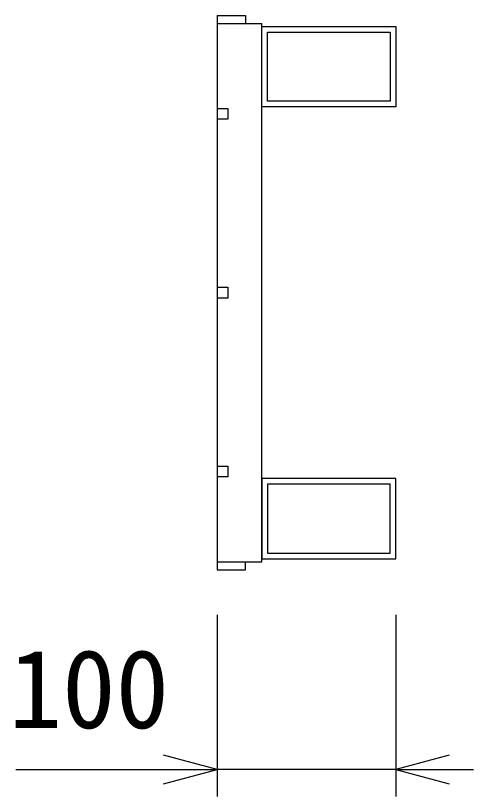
# Model space of a CAD drawing. Units: millimetres, scale not verified. Extents: x -33600 to 33600, y -11880 to 11880.
# Drawn here: x -29510.2 to -29254, y -6995.8 to -6559 of the extents above; entities that cross this region are included whole.
import ezdxf
from ezdxf.enums import TextEntityAlignment as Align

# ---------------------------------------------------------------- set-up
doc = ezdxf.new("R2010")
doc.units = ezdxf.units.MM
doc.header["$LTSCALE"] = 40
doc.layers.add('0-0_DIM', color=7, linetype='Continuous', lineweight=25)
doc.layers.add('0-2_HATCH', color=6, linetype='Continuous', lineweight=25)
doc.styles.add('ＭＳ ゴシック', font='')
doc.styles.get('ＭＳ ゴシック').set_extended_font_data('MS Gothic')

msp = doc.modelspace()

# ---------------------------------------------------------------- linework, layer by layer
at = {"layer": '0-0_DIM'}
for p, q in [((-29397.5, -6894.22), (-29397.5, -6995.81)), ((-29297.5, -6894.22), (-29297.5, -6995.81)), ((-29510.11, -6980.81), (-29397.5, -6980.81)), ((-29297.5, -6980.81), (-29397.5, -6980.81)), ((-29297.5, -6980.81), (-29254.03, -6980.81))]:
    msp.add_line(p, q, dxfattribs=at)
for points in [[(-29427.5, -6988.85), (-29397.5, -6980.81), (-29427.5, -6972.77)], [(-29267.5, -6972.77), (-29297.5, -6980.81), (-29267.5, -6988.85)]]:
    msp.add_lwpolyline(points, dxfattribs=at)
at = {"layer": '0-2_HATCH'}
for p, q in [((-29397.5, -6559), (-29397.5, -6869)), ((-29397.5, -6563.5), (-29372.5, -6563.5)), ((-29372.5, -6864.5), (-29372.5, -6563.5)), ((-29397.5, -6864.5), (-29372.5, -6864.5))]:
    msp.add_line(p, q, dxfattribs=at)
for points in [[(-29397.5, -6559), (-29381.5, -6559), (-29381.5, -6563.5)], [(-29397.5, -6611), (-29391.5, -6611), (-29391.5, -6617), (-29397.5, -6617)], [(-29397.5, -6711), (-29391.5, -6711), (-29391.5, -6717), (-29397.5, -6717)], [(-29397.5, -6811), (-29391.5, -6811), (-29391.5, -6817), (-29397.5, -6817)], [(-29397.5, -6869), (-29381.5, -6869), (-29381.5, -6864.5)]]:
    msp.add_lwpolyline(points, dxfattribs=at)
for points in [[(-29372.5, -6565), (-29297.5, -6565), (-29297.5, -6610), (-29372.5, -6610)], [(-29369.3, -6568.2), (-29300.7, -6568.2), (-29300.7, -6606.8), (-29369.3, -6606.8)], [(-29372.5, -6863), (-29297.5, -6863), (-29297.5, -6818), (-29372.5, -6818)], [(-29369.3, -6859.8), (-29300.7, -6859.8), (-29300.7, -6821.2), (-29369.3, -6821.2)]]:
    msp.add_lwpolyline(points, close=True, dxfattribs=at)

# ---------------------------------------------------------------- texts
at = {"layer": '0-0_DIM', "style": 'ＭＳ ゴシック'}
msp.add_text('100', height=43.99, dxfattribs=at).set_placement((-29514.13, -6970.81), align=Align.BOTTOM_LEFT)

doc.saveas('drawing.dxf')
